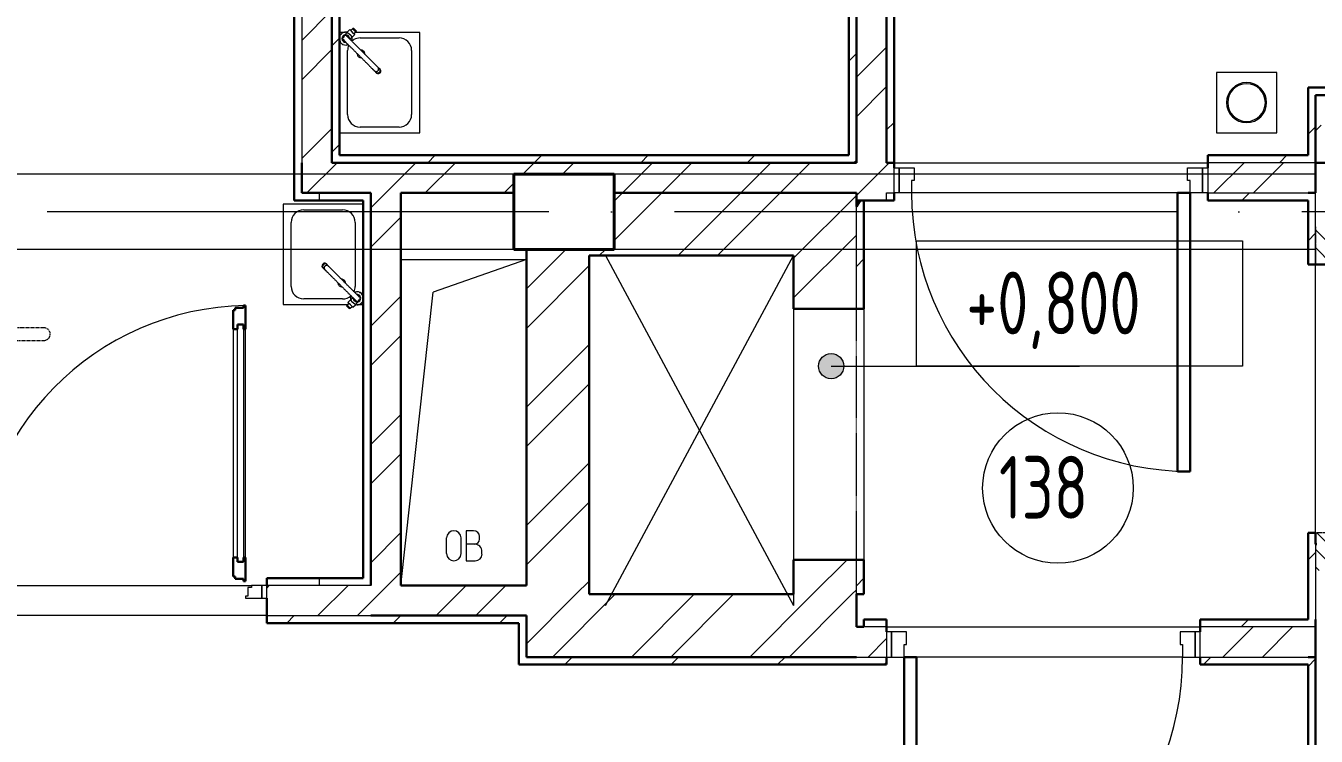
# Model space of a CAD drawing. Header units: millimetres. Extents: x -259809 to 472825, y -397243 to 31861.
# Drawn here: x -12891 to -7748, y -333623 to -330791 of the extents above; entities that cross this region are included whole.
import ezdxf

# ---------------------------------------------------------------- set-up
doc = ezdxf.new("R2010")
doc.units = ezdxf.units.MM
for name, pattern in [('ADSK_Линия сетки', [25, 20, -2.5, 0, -2.5]), ('ADSK_Невидимые', [5, 3, -2]), ('ADSK_Сверху', [450, 300, -150]), ('ADSK_Штриховая_ш2 п1_5', [4.5, 3, -1.5]), ('Сверху', [3.96875, 2.38125, -1.5875])]:
    doc.linetypes.add(name, pattern=pattern)
for name, color, linetype, lineweight in [('Аннотация', 252, 'Continuous', 18), ('Двери', 252, 'Continuous', 9), ('Линии', 7, 'Continuous', 9), ('Марки помещений', 252, 'Continuous', 20), ('Несущие колонны', 252, 'Continuous', 18), ('Обобщенные модели', 252, 'Continuous', 18), ('Оси', 252, 'Continuous', 9), ('Отметки', 252, 'Continuous', 9), ('Перекрытие', 252, 'Continuous', 18), ('Сантехника', 252, 'Continuous', 18), ('Стены внутренние', 252, 'Continuous', 18), ('Стены наружные', 252, 'Continuous', 18), ('Стены штриховка', 7, 'Continuous', 9)]:
    doc.layers.add(name, color=color, linetype=linetype, lineweight=lineweight)
doc.layers.add('Двери открывание', color=7, linetype='Continuous', lineweight=9, true_color=0xc0c0c0)
doc.layers.add('Узлы', color=252, linetype='Continuous')
doc.styles.add('GOST Common_3', font='', dxfattribs={"height": 3.5})
doc.styles.get('GOST Common_3').set_extended_font_data('GOST 2.304 type A')

# ---------------------------------------------------------------- blocks, each defined once
blk = doc.blocks.new('1 этаж')
at = {"layer": 'Двери', "lineweight": 18, "true_color": 0x636466}
h = blk.add_hatch(dxfattribs=at)
h.set_pattern_fill('FP_2', color=251, angle=-90, style=0, pattern_type=2)
h.set_pattern_definition([(315, (-7555.8, 20409.687), (35.3553, 35.3553), [])])
h.paths.add_polyline_path([(-7750.8, 19724.7), (-7360.8, 19724.7), (-7360.8, 19874.7), (-7750.8, 19874.7)])
h.paths.add_polyline_path([(-7360.8, 20944.7), (-7360.8, 21094.7), (-7750.8, 21094.7), (-7750.8, 20944.7)])
at = {"layer": 'Отметки', "true_color": 0x636466}
h = blk.add_hatch(color=251, dxfattribs=at)
edge = h.paths.add_edge_path()
edge.add_arc((-9681.2, 20539.2), 50, 0, 360)
at = {"color": 251, "lineweight": 18, "true_color": 0x636466}
for p, q in [((-11395.8, 20964.7), (-10895.8, 20964.7)), ((-11395.8, 20964.7), (-10895.8, 20964.7)), ((-10895.8, 20964.7), (-11267.3, 20833.4)), ((-11395.8, 19664.7), (-11267.3, 20833.4)), ((-11213.6, 19791.8), (-11213.6, 19854.4)), ((-11156.2, 19791.8), (-11156.2, 19854.4)), ((-11106.1, 19883.1), (-11136.1, 19883.1)), ((-11136.1, 19883.1), (-11136.1, 19763.1)), ((-11082.8, 19849.8), (-11082.8, 19859.8)), ((-11102.8, 19829.8), (-11136.1, 19829.8)), ((-11072.8, 19789.8), (-11072.8, 19799.8)), ((-11136.1, 19763.1), (-11099.4, 19763.1))]:
    blk.add_line(p, q, dxfattribs=at)
for centre, radius, start, end in [((-11184.9, 19854.4), 28.7, 0, 180), ((-11106.1, 19859.8), 23.3, 0, 90), ((-11102.8, 19849.8), 20, 270, 0), ((-11102.8, 19799.8), 30, 0, 90), ((-11184.9, 19791.8), 28.7, 180, 0), ((-11099.4, 19789.8), 26.7, 270, 0)]:
    blk.add_arc(centre, radius, start, end, dxfattribs=at)
at = {"layer": 'Аннотация', "color": 251, "lineweight": 20, "true_color": 0x636466}
for p, q in [((-9341.7, 20539.2), (-9341.7, 21039.2)), ((-9341.7, 21039.2), (-8041.7, 21039.2)), ((-8041.7, 21039.2), (-8041.7, 20539.2)), ((-8041.7, 20539.2), (-9341.7, 20539.2))]:
    blk.add_line(p, q, dxfattribs=at)
at = {"layer": 'Двери', "color": 251, "true_color": 0x636466}
for p, q in [((-9430.8, 21329.7), (-9410.8, 21329.7)), ((-9430.8, 21229.7), (-9430.8, 21329.7)), ((-9410.8, 21229.7), (-9410.8, 21329.7)), ((-9410.8, 21329.7), (-9350.8, 21329.7)), ((-9410.8, 21329.7), (-9410.8, 21229.7)), ((-9350.8, 21329.7), (-9350.8, 21279.7)), ((-8260.8, 21329.7), (-8200.8, 21329.7)), ((-8260.8, 21279.7), (-8260.8, 21329.7)), ((-8200.8, 21329.7), (-8200.8, 21229.7)), ((-8200.8, 21229.7), (-8200.8, 21329.7)), ((-8200.8, 21329.7), (-8180.8, 21329.7)), ((-8180.8, 21329.7), (-8180.8, 21229.7)), ((-9360.8, 21279.7), (-9360.8, 21229.7)), ((-9350.8, 21279.7), (-9360.8, 21279.7)), ((-8250.8, 21279.7), (-8260.8, 21279.7)), ((-8250.8, 21229.7), (-8250.8, 21279.7)), ((-9410.8, 21229.7), (-9430.8, 21229.7)), ((-9360.8, 21229.7), (-9410.8, 21229.7)), ((-8200.8, 21229.7), (-8250.8, 21229.7)), ((-8180.8, 21229.7), (-8200.8, 21229.7)), ((-12064.8, 20686.7), (-12064.8, 19776.7)), ((-12047.8, 19758.7), (-12047.8, 20704.7)), ((-12047.8, 20704.7), (-12023.8, 20704.7)), ((-12023.8, 20704.7), (-12023.8, 19758.7)), ((-12014.8, 19776.7), (-12014.8, 20686.7)), ((-12023.8, 19758.7), (-12047.8, 19758.7)), ((-11991.8, 19656.7), (-12005.8, 19656.7)), ((-12005.8, 19656.7), (-12005.8, 19622.7)), ((-11991.8, 19664.7), (-11991.8, 19656.7)), ((-11950.8, 19664.7), (-11991.8, 19664.7)), ((-11930.8, 19664.7), (-11950.8, 19664.7)), ((-11950.8, 19664.7), (-11950.8, 19614.7)), ((-11950.8, 19614.7), (-11950.8, 19664.7)), ((-11930.8, 19614.7), (-11930.8, 19664.7)), ((-12005.8, 19622.7), (-12014.8, 19622.7)), ((-12014.8, 19622.7), (-12014.8, 19614.7)), ((-12014.8, 19614.7), (-11950.8, 19614.7)), ((-11950.8, 19614.7), (-11930.8, 19614.7)), ((-9440.8, 19479.7), (-9460.8, 19479.7)), ((-9460.8, 19479.7), (-9460.8, 19379.7)), ((-9440.8, 19479.7), (-9440.8, 19379.7)), ((-9380.8, 19479.7), (-9440.8, 19479.7)), ((-9440.8, 19379.7), (-9440.8, 19479.7)), ((-9380.8, 19429.7), (-9380.8, 19479.7)), ((-8230.8, 19479.7), (-8290.8, 19479.7)), ((-8290.8, 19479.7), (-8290.8, 19429.7)), ((-8230.8, 19379.7), (-8230.8, 19479.7)), ((-8230.8, 19479.7), (-8230.8, 19379.7)), ((-8210.8, 19479.7), (-8230.8, 19479.7)), ((-8210.8, 19379.7), (-8210.8, 19479.7)), ((-9390.8, 19379.7), (-9390.8, 19429.7)), ((-9390.8, 19429.7), (-9380.8, 19429.7)), ((-8290.8, 19429.7), (-8280.8, 19429.7)), ((-8280.8, 19429.7), (-8280.8, 19379.7)), ((-9460.8, 19379.7), (-9440.8, 19379.7)), ((-9440.8, 19379.7), (-9390.8, 19379.7)), ((-8280.8, 19379.7), (-8230.8, 19379.7)), ((-8230.8, 19379.7), (-8210.8, 19379.7))]:
    blk.add_line(p, q, dxfattribs=at)
at = {"layer": 'Двери', "color": 251, "lineweight": 30, "true_color": 0x636466}
for p, q in [((-8300.8, 20119.7), (-8300.8, 21229.7)), ((-8300.8, 21229.7), (-8250.8, 21229.7)), ((-8250.8, 21229.7), (-8250.8, 20119.7)), ((-12014.8, 20780.7), (-12022.8, 20780.7)), ((-12022.8, 20780.7), (-12022.8, 20771.7)), ((-12014.8, 20686.7), (-12014.8, 20780.7)), ((-12056.8, 20762.7), (-12064.8, 20762.7)), ((-12064.8, 20762.7), (-12064.8, 20686.7)), ((-12022.8, 20771.7), (-12056.8, 20771.7)), ((-12056.8, 20771.7), (-12056.8, 20762.7)), ((-12064.8, 20686.7), (-12047.8, 20686.7)), ((-12047.8, 20686.7), (-12047.8, 20704.7)), ((-12047.8, 20704.7), (-12023.8, 20704.7)), ((-12023.8, 20704.7), (-12023.8, 20686.7)), ((-12023.8, 20686.7), (-12014.8, 20686.7)), ((-8250.8, 20119.7), (-8300.8, 20119.7)), ((-12064.8, 19776.7), (-12064.8, 19700.7)), ((-12064.8, 19776.7), (-12047.8, 19776.7)), ((-12047.8, 19776.7), (-12047.8, 19758.7)), ((-12047.8, 19758.7), (-12023.8, 19758.7)), ((-12023.8, 19776.7), (-12014.8, 19776.7)), ((-12023.8, 19758.7), (-12023.8, 19776.7)), ((-12014.8, 19682.7), (-12014.8, 19776.7)), ((-12064.8, 19700.7), (-12056.8, 19700.7)), ((-12056.8, 19700.7), (-12056.8, 19691.7)), ((-12056.8, 19691.7), (-12022.8, 19691.7)), ((-12022.8, 19691.7), (-12022.8, 19682.7)), ((-12022.8, 19682.7), (-12014.8, 19682.7)), ((-9340.8, 19379.7), (-9390.8, 19379.7)), ((-9390.8, 19379.7), (-9390.8, 18269.7)), ((-9340.8, 18269.7), (-9340.8, 19379.7))]:
    blk.add_line(p, q, dxfattribs=at)
at = {"layer": 'Двери', "color": 251, "linetype": 'ADSK_Штриховая_ш2 п1_5', "true_color": 0x636466}
for p, q in [((-7750.8, 21094.7), (-7750.8, 20944.7)), ((-7750.8, 20944.7), (-7360.8, 20944.7)), ((-7360.8, 19874.7), (-7750.8, 19874.7)), ((-7750.8, 19874.7), (-7750.8, 19724.7))]:
    blk.add_line(p, q, dxfattribs=at)
at = {"layer": 'Двери', "color": 251, "true_color": 0x636466}
for centre, start, end in [((-8250.8, 21229.7), 180, 270), ((-9390.8, 19379.7), 270, 0)]:
    blk.add_arc(centre, 1110, start, end, dxfattribs=at)
at = {"layer": 'Двери открывание', "color": 251, "true_color": 0x636466}
blk.add_arc((-11996.8, 19682.7), 1098, 90.9393, 180, dxfattribs=at)
at = {"layer": 'Линии', "color": 251, "linetype": 'ADSK_Сверху', "ltscale": 100, "true_color": 0x636466}
for p, q in [((-7750.8, 21304.7), (-28215.8, 21304.7)), ((-7750.8, 21004.7), (-28215.8, 21004.7))]:
    blk.add_line(p, q, dxfattribs=at)
at = {"layer": 'Линии', "color": 251, "lineweight": 18, "ltscale": 100, "true_color": 0x636466}
for p, q in [((-10580.8, 20979.7), (-9830.8, 19584.7)), ((-10580.8, 19584.7), (-9830.8, 20979.7)), ((-9830.8, 20979.7), (-9830.8, 19584.7))]:
    blk.add_line(p, q, dxfattribs=at)
at = {"layer": 'Марки помещений', "color": 251, "true_color": 0x636466}
blk.add_circle((-8777.5, 20053.3), 300, dxfattribs=at)
at = {"layer": 'Несущие колонны', "color": 251, "lineweight": 40, "true_color": 0x636466}
for p, q in [((-10945.8, 21304.7), (-10545.8, 21304.7)), ((-10945.8, 21004.7), (-10945.8, 21304.7)), ((-10545.8, 21304.7), (-10545.8, 21004.7)), ((-10945.8, 21229.7), (-10945.8, 21004.7)), ((-10545.8, 21004.7), (-10945.8, 21004.7)), ((-10945.8, 21004.7), (-10895.8, 21004.7))]:
    blk.add_line(p, q, dxfattribs=at)
at = {"layer": 'Несущие колонны', "color": 251, "true_color": 0x636466}
for p, q in [((-10545.8, 21304.7), (-10945.8, 21304.7)), ((-10945.8, 21304.7), (-10945.8, 21229.7)), ((-10545.8, 21229.7), (-10545.8, 21304.7)), ((-10545.8, 21004.7), (-10545.8, 21229.7)), ((-10895.8, 21004.7), (-10645.8, 21004.7)), ((-10645.8, 21004.7), (-10545.8, 21004.7))]:
    blk.add_line(p, q, dxfattribs=at)
at = {"layer": 'Обобщенные модели', "color": 251, "linetype": 'ADSK_Невидимые', "true_color": 0x636466}
for p, q in [((-12818.3, 20691.7), (-13432.3, 20691.7)), ((-13432.3, 20641.7), (-12818.3, 20641.7))]:
    blk.add_line(p, q, dxfattribs=at)
at = {"layer": 'Обобщенные модели', "color": 251, "lineweight": 9, "true_color": 0x636466}
for centre, start, end in [((-11615.8, 21844.7), 131.1897, 138.8103), ((-11615.8, 21844.7), 131.1897, 138.8103), ((-11615.8, 21844.7), 131.1897, 138.8103), ((-11615.8, 21844.7), 98.0255, 105), ((-11615.8, 21844.7), 98.0255, 105), ((-11615.8, 21844.7), 98.0255, 105), ((-11615.8, 21844.7), 165, 171.9745), ((-11615.8, 21844.7), 165, 171.9745), ((-11615.8, 21844.7), 165, 171.9745), ((-11615.8, 21844.7), 204.6648, 210), ((-11615.8, 21844.7), 204.6648, 210), ((-11615.8, 21844.7), 204.6648, 210), ((-11615.8, 21844.7), 240, 245.3352), ((-11615.8, 21844.7), 240, 245.3352), ((-11615.8, 21844.7), 240, 245.3352), ((-11615.8, 21844.7), 278.0255, 285), ((-11615.8, 21844.7), 278.0255, 285), ((-11615.8, 21844.7), 278.0255, 285), ((-11615.8, 21844.7), 345, 351.9745), ((-11615.8, 21844.7), 345, 351.9745), ((-11615.8, 21844.7), 345, 351.9745), ((-11570.8, 20809.7), 98.0255, 105), ((-11570.8, 20809.7), 98.0255, 105), ((-11570.8, 20809.7), 98.0255, 105), ((-11570.8, 20809.7), 60, 65.3352), ((-11570.8, 20809.7), 60, 65.3352), ((-11570.8, 20809.7), 60, 65.3352), ((-11570.8, 20809.7), 165, 171.9745), ((-11570.8, 20809.7), 165, 171.9745), ((-11570.8, 20809.7), 165, 171.9745), ((-11570.8, 20809.7), 278.0255, 285), ((-11570.8, 20809.7), 278.0255, 285), ((-11570.8, 20809.7), 278.0255, 285), ((-11570.8, 20809.7), 311.1897, 318.8103), ((-11570.8, 20809.7), 311.1897, 318.8103), ((-11570.8, 20809.7), 311.1897, 318.8103), ((-11570.8, 20809.7), 24.6648, 30), ((-11570.8, 20809.7), 24.6648, 30), ((-11570.8, 20809.7), 24.6648, 30), ((-11570.8, 20809.7), 345, 351.9745), ((-11570.8, 20809.7), 345, 351.9745), ((-11570.8, 20809.7), 345, 351.9745)]:
    blk.add_arc(centre, 25, start, end, dxfattribs=at)
at = {"layer": 'Обобщенные модели', "color": 251, "linetype": 'ADSK_Невидимые', "true_color": 0x636466}
for start, end in [(0, 90), (270, 0)]:
    blk.add_arc((-12818.3, 20666.7), 25, start, end, dxfattribs=at)
at = {"layer": 'Оси', "color": 251, "linetype": 'ADSK_Линия сетки', "ltscale": 100, "true_color": 0x636466}
blk.add_line((-805.8, 21154.7), (-72528.1, 21154.7), dxfattribs=at)
at = {"layer": 'Отметки', "color": 251, "lineweight": 20, "true_color": 0x636466}
blk.add_line((-9681.2, 20539.2), (-8691.7, 20539.2), dxfattribs=at)
at = {"layer": 'Отметки', "color": 251, "true_color": 0x636466}
blk.add_circle((-9681.2, 20539.2), 50, dxfattribs=at)
at = {"layer": 'Перекрытие', "color": 251, "ltscale": 100, "true_color": 0x636466}
blk.add_line((-11395.8, 20964.7), (-10895.8, 20964.7), dxfattribs=at)
at = {"layer": 'Сантехника', "color": 251, "true_color": 0x636466}
for p, q in [((-11616.3, 21869.7), (-11640.8, 21869.7)), ((-11608.8, 21870.1), (-11621.7, 21857.2)), ((-11599.6, 21880.7), (-11609.5, 21870.8)), ((-11609.5, 21870.8), (-11599.6, 21860.9)), ((-11599.6, 21880.7), (-11589.7, 21870.8)), ((-11599.6, 21860.9), (-11589.7, 21851)), ((-11588.9, 21884.3), (-11596, 21877.2)), ((-11589.7, 21870.8), (-11579.8, 21860.9)), ((-11589.7, 21851), (-11579.8, 21860.9)), ((-11588.9, 21884.3), (-11588, 21883.4)), ((-11588.2, 21883.6), (-11585.9, 21885.9)), ((-11576.9, 21872.3), (-11588.2, 21883.6)), ((-11586.1, 21885.7), (-11585.2, 21886.6)), ((-11574.6, 21874.6), (-11585.9, 21885.9)), ((-11585.2, 21886.6), (-11573.9, 21875.3)), ((-11583.3, 21864.5), (-11576.2, 21871.6)), ((-11320.8, 21869.7), (-11579.8, 21869.7)), ((-11574.6, 21874.6), (-11576.9, 21872.3)), ((-11576.3, 21871.7), (-11576.2, 21871.6)), ((-11573.9, 21875.3), (-11574.8, 21874.4)), ((-11320.8, 21469.7), (-11320.8, 21869.7)), ((-11599.6, 21842.5), (-11590.4, 21851.7)), ((-11558.3, 21847.2), (-11403.3, 21847.2)), ((-11608.3, 21542.2), (-11608.3, 21797.2)), ((-11353.3, 21797.2), (-11353.3, 21542.2)), ((-11501.8, 21716.6), (-11495.7, 21710.5)), ((-11496.2, 21709.7), (-11494.4, 21707.9)), ((-11481.6, 21724.6), (-11487.7, 21730.7)), ((-11479, 21723.3), (-11480.8, 21725.1)), ((-7905.8, 21709.7), (-8145.8, 21709.7)), ((-8145.8, 21709.7), (-8145.8, 21469.7)), ((-7905.8, 21469.7), (-7905.8, 21709.7)), ((-11640.8, 21469.7), (-11320.8, 21469.7)), ((-11403.3, 21492.2), (-11558.3, 21492.2)), ((-8145.8, 21469.7), (-7905.8, 21469.7)), ((-11545.8, 21184.7), (-11865.8, 21184.7)), ((-11865.8, 21184.7), (-11865.8, 20784.7)), ((-11783.3, 21162.2), (-11628.3, 21162.2)), ((-11833.3, 20857.2), (-11833.3, 21112.2)), ((-11578.3, 21112.2), (-11578.3, 20857.2)), ((-11707.6, 20931.1), (-11705.8, 20929.3)), ((-11690.4, 20944.7), (-11692.2, 20946.5)), ((-11684.8, 20937.8), (-11690.9, 20943.9)), ((-11705, 20929.8), (-11698.9, 20923.7)), ((-11865.8, 20784.7), (-11606.8, 20784.7)), ((-11628.3, 20807.2), (-11783.3, 20807.2)), ((-11612.7, 20779.1), (-11611.8, 20780)), ((-11601.4, 20767.8), (-11612.7, 20779.1)), ((-11612, 20779.8), (-11609.7, 20782.1)), ((-11612, 20779.8), (-11600.7, 20768.5)), ((-11603.3, 20789.9), (-11610.4, 20782.8)), ((-11609.6, 20781.9), (-11610.4, 20782.8)), ((-11609.7, 20782.1), (-11598.4, 20770.8)), ((-11596.9, 20803.4), (-11606.8, 20793.5)), ((-11596.9, 20783.6), (-11606.8, 20793.5)), ((-11597.7, 20770.1), (-11590.6, 20777.2)), ((-11587, 20793.5), (-11596.9, 20803.4)), ((-11587, 20773.7), (-11596.9, 20783.6)), ((-11587, 20811.9), (-11596.2, 20802.7)), ((-11577.1, 20783.6), (-11587, 20793.5)), ((-11587, 20773.7), (-11577.1, 20783.6)), ((-11577.8, 20784.2), (-11564.9, 20797.1)), ((-11570.3, 20784.7), (-11545.8, 20784.7)), ((-11600.5, 20768.7), (-11601.4, 20767.8)), ((-11598.4, 20770.8), (-11600.7, 20768.5)), ((-11597.7, 20770.1), (-11598.6, 20770.9))]:
    blk.add_line(p, q, dxfattribs=at)
at = {"layer": 'Сантехника', "color": 251, "true_color": 0x636466, "flags": 128}
for points in [[(-11622.9, 21837.6), (-11622.8, 21837.6), (-11622.7, 21837.4), (-11622.4, 21837.2), (-11622.1, 21836.8), (-11621.7, 21836.4), (-11621.1, 21835.9), (-11620.5, 21835.2), (-11619.8, 21834.5), (-11619, 21833.7), (-11618.1, 21832.8), (-11617.1, 21831.8), (-11616, 21830.7), (-11614.8, 21829.6), (-11613.6, 21828.3), (-11612.2, 21827), (-11610.8, 21825.6), (-11609.3, 21824.1), (-11607.8, 21822.5), (-11606.1, 21820.9), (-11604.4, 21819.2), (-11602.6, 21817.4), (-11600.8, 21815.5), (-11598.9, 21813.6), (-11596.9, 21811.7), (-11594.9, 21809.6), (-11592.8, 21807.6), (-11590.7, 21805.4), (-11588.5, 21803.3), (-11586.3, 21801), (-11584.1, 21798.8), (-11581.8, 21796.5), (-11579.4, 21794.2), (-11577.1, 21791.8), (-11574.7, 21789.5), (-11572.3, 21787.1), (-11569.9, 21784.7), (-11567.5, 21782.3), (-11565.1, 21779.8), (-11562.6, 21777.4), (-11560.2, 21775), (-11557.8, 21772.5), (-11555.4, 21770.1), (-11552.9, 21767.7), (-11550.5, 21765.3), (-11548.2, 21762.9), (-11545.8, 21760.5), (-11543.5, 21758.2), (-11541.2, 21755.9), (-11538.9, 21753.6), (-11536.7, 21751.4), (-11534.5, 21749.2), (-11532.3, 21747.1), (-11530.2, 21745), (-11528.2, 21742.9), (-11526.2, 21740.9), (-11524.2, 21739), (-11522.3, 21737.1), (-11520.5, 21735.3), (-11518.8, 21733.5), (-11517.1, 21731.8), (-11515.5, 21730.2), (-11514, 21728.7), (-11512.5, 21727.2), (-11511.1, 21725.9), (-11509.8, 21724.6), (-11508.6, 21723.4), (-11507.5, 21722.2), (-11506.4, 21721.2), (-11505.5, 21720.2), (-11504.6, 21719.4), (-11503.9, 21718.6), (-11503.2, 21717.9), (-11502.6, 21717.3), (-11502.1, 21716.9), (-11501.8, 21716.6)], [(-11487.7, 21730.7), (-11488.1, 21731.1), (-11488.6, 21731.7), (-11489.3, 21732.3), (-11490, 21733), (-11490.8, 21733.8), (-11491.7, 21734.7), (-11492.6, 21735.7), (-11493.7, 21736.7), (-11494.9, 21737.9), (-11496.1, 21739.1), (-11497.4, 21740.5), (-11498.8, 21741.9), (-11500.3, 21743.3), (-11501.9, 21744.9), (-11503.5, 21746.5), (-11505.2, 21748.2), (-11507, 21750), (-11508.8, 21751.8), (-11510.7, 21753.7), (-11512.7, 21755.7), (-11514.7, 21757.7), (-11516.8, 21759.8), (-11518.9, 21761.9), (-11521, 21764.1), (-11523.2, 21766.3), (-11525.5, 21768.5), (-11527.8, 21770.8), (-11530.1, 21773.1), (-11532.4, 21775.5), (-11534.8, 21777.8), (-11537.2, 21780.2), (-11539.6, 21782.6), (-11542, 21785), (-11544.4, 21787.5), (-11546.9, 21789.9), (-11549.3, 21792.3), (-11551.7, 21794.8), (-11554.2, 21797.2), (-11556.6, 21799.6), (-11559, 21802), (-11561.4, 21804.4), (-11563.7, 21806.8), (-11566.1, 21809.1), (-11568.4, 21811.4), (-11570.7, 21813.7), (-11572.9, 21815.9), (-11575.1, 21818.1), (-11577.3, 21820.3), (-11579.4, 21822.4), (-11581.4, 21824.4), (-11583.4, 21826.5), (-11585.4, 21828.4), (-11587.3, 21830.3), (-11589.1, 21832.1), (-11590.8, 21833.9), (-11592.5, 21835.6), (-11594.1, 21837.2), (-11595.7, 21838.7), (-11597.2, 21840.2), (-11598.5, 21841.6), (-11599.9, 21842.9), (-11601.1, 21844.1), (-11602.2, 21845.2), (-11603.3, 21846.3), (-11604.2, 21847.3), (-11605.1, 21848.1), (-11605.9, 21848.9), (-11606.6, 21849.6), (-11607.2, 21850.2), (-11607.7, 21850.7), (-11608.1, 21851.1), (-11608.4, 21851.4), (-11608.6, 21851.6), (-11608.7, 21851.7), (-11608.7, 21851.8)], [(-11563.7, 20816.8), (-11563.8, 20816.8), (-11563.9, 20817), (-11564.2, 20817.2), (-11564.5, 20817.5), (-11564.9, 20818), (-11565.5, 20818.5), (-11566.1, 20819.1), (-11566.8, 20819.8), (-11567.6, 20820.7), (-11568.5, 20821.6), (-11569.5, 20822.6), (-11570.6, 20823.6), (-11571.8, 20824.8), (-11573, 20826.1), (-11574.4, 20827.4), (-11575.8, 20828.8), (-11577.3, 20830.3), (-11578.8, 20831.9), (-11580.5, 20833.5), (-11582.2, 20835.2), (-11584, 20837), (-11585.8, 20838.8), (-11587.7, 20840.8), (-11589.7, 20842.7), (-11591.7, 20844.7), (-11593.8, 20846.8), (-11595.9, 20848.9), (-11598.1, 20851.1), (-11600.3, 20853.3), (-11602.6, 20855.6), (-11604.8, 20857.9), (-11607.2, 20860.2), (-11609.5, 20862.5), (-11611.9, 20864.9), (-11614.3, 20867.3), (-11616.7, 20869.7), (-11619.1, 20872.1), (-11621.5, 20874.5), (-11624, 20877), (-11626.4, 20879.4), (-11628.8, 20881.8), (-11631.2, 20884.3), (-11633.7, 20886.7), (-11636.1, 20889.1), (-11638.4, 20891.5), (-11640.8, 20893.8), (-11643.1, 20896.2), (-11645.4, 20898.5), (-11647.7, 20900.7), (-11649.9, 20903), (-11652.1, 20905.2), (-11654.3, 20907.3), (-11656.4, 20909.4), (-11658.4, 20911.5), (-11660.4, 20913.5), (-11662.4, 20915.4), (-11664.3, 20917.3), (-11666.1, 20919.1), (-11667.8, 20920.9), (-11669.5, 20922.5), (-11671.1, 20924.1), (-11672.6, 20925.7), (-11674.1, 20927.1), (-11675.5, 20928.5), (-11676.8, 20929.8), (-11678, 20931), (-11679.1, 20932.2), (-11680.2, 20933.2), (-11681.1, 20934.1), (-11682, 20935), (-11682.7, 20935.8), (-11683.4, 20936.5), (-11684, 20937), (-11684.5, 20937.5), (-11684.8, 20937.8)], [(-11698.9, 20923.7), (-11698.5, 20923.2), (-11698, 20922.7), (-11697.4, 20922.1), (-11696.6, 20921.4), (-11695.8, 20920.6), (-11695, 20919.7), (-11694, 20918.7), (-11692.9, 20917.6), (-11691.7, 20916.5), (-11690.5, 20915.2), (-11689.2, 20913.9), (-11687.8, 20912.5), (-11686.3, 20911), (-11684.7, 20909.5), (-11683.1, 20907.8), (-11681.4, 20906.1), (-11679.6, 20904.4), (-11677.8, 20902.5), (-11675.9, 20900.6), (-11673.9, 20898.7), (-11671.9, 20896.7), (-11669.8, 20894.6), (-11667.7, 20892.5), (-11665.6, 20890.3), (-11663.4, 20888.1), (-11661.1, 20885.9), (-11658.8, 20883.6), (-11656.5, 20881.3), (-11654.2, 20878.9), (-11651.8, 20876.5), (-11649.4, 20874.2), (-11647, 20871.7), (-11644.6, 20869.3), (-11642.2, 20866.9), (-11639.7, 20864.5), (-11637.3, 20862), (-11634.9, 20859.6), (-11632.4, 20857.2), (-11630, 20854.8), (-11627.6, 20852.4), (-11625.2, 20850), (-11622.9, 20847.6), (-11620.5, 20845.3), (-11618.2, 20843), (-11615.9, 20840.7), (-11613.7, 20838.4), (-11611.5, 20836.2), (-11609.3, 20834.1), (-11607.2, 20832), (-11605.2, 20829.9), (-11603.2, 20827.9), (-11601.2, 20826), (-11599.3, 20824.1), (-11597.5, 20822.3), (-11595.8, 20820.5), (-11594.1, 20818.8), (-11592.5, 20817.2), (-11590.9, 20815.7), (-11589.4, 20814.2), (-11588.1, 20812.8), (-11586.7, 20811.5), (-11585.5, 20810.3), (-11584.4, 20809.1), (-11583.3, 20808.1), (-11582.4, 20807.1), (-11581.5, 20806.2), (-11580.7, 20805.5), (-11580, 20804.8), (-11579.4, 20804.2), (-11578.9, 20803.7), (-11578.5, 20803.3), (-11578.2, 20803), (-11578, 20802.8), (-11577.9, 20802.6), (-11577.9, 20802.6)]]:
    blk.add_lwpolyline(points, dxfattribs=at)
at = {"layer": 'Сантехника', "color": 251, "true_color": 0x636466}
for centre, radius, start, end in [((-11615.8, 21844.7), 26, 75.6234, 178.713), ((-11615.8, 21844.7), 15, 45, 225), ((-11615.8, 21844.7), 12.5, 45, 225), ((-11615.8, 21844.7), 26, 192.5447, 225), ((-11615.8, 21844.7), 26, 225, 291.9173), ((-11615.8, 21844.7), 15, 225, 270), ((-11615.8, 21844.7), 10, 195, 236.4804), ((-11615.8, 21844.7), 12.5, 225, 257.0717), ((-11615.8, 21844.7), 10, 135, 150), ((-11615.8, 21844.7), 10, 120, 135), ((-11615.8, 21844.7), 10, 33.5196, 75), ((-11558.3, 21797.2), 50, 154.8556, 180), ((-11615.8, 21844.7), 12.5, 12.9283, 45), ((-11615.8, 21844.7), 15, 0, 45), ((-11615.8, 21844.7), 26, 338.0827, 14.3766), ((-11558.3, 21797.2), 50, 120.0023, 131.8058), ((-11558.3, 21797.2), 50, 90, 120), ((-11403.3, 21797.2), 50, 0, 90), ((-11554.9, 21783.8), 15, 172.6148, 180), ((-11554.9, 21783.8), 15, 180, 277.7177), ((-11554.9, 21783.8), 15, 0, 97.3859), ((-11554.9, 21783.8), 15, 352.2804, 0), ((-8025.8, 21589.7), 80, 0, 180), ((-8025.8, 21589.7), 75, 0, 180), ((-8025.8, 21589.7), 75, 109.9712, 115.0288), ((-8025.8, 21589.7), 75, 64.9712, 70.0288), ((-8025.8, 21589.7), 75, 154.9712, 160.0288), ((-8025.8, 21589.7), 75, 19.9712, 25.0288), ((-8025.8, 21589.7), 80, 180, 0), ((-8025.8, 21589.7), 75, 180, 0), ((-8025.8, 21589.7), 75, 199.9712, 205.0288), ((-8025.8, 21589.7), 75, 334.9712, 340.0288), ((-11558.3, 21542.2), 50, 180, 270), ((-11403.3, 21542.2), 50, 270, 0), ((-8025.8, 21589.7), 75, 244.9712, 250.0288), ((-8025.8, 21589.7), 75, 289.9712, 295.0288), ((-11783.3, 21112.2), 50, 90, 180), ((-11628.3, 21112.2), 50, 0, 90), ((-11631.7, 20870.6), 15, 0, 97.7177), ((-11783.3, 20857.2), 50, 180, 270), ((-11631.7, 20870.6), 15, 172.2804, 180), ((-11631.7, 20870.6), 15, 180, 277.3859), ((-11631.7, 20870.6), 15, 352.6148, 0), ((-11628.3, 20857.2), 50, 334.8556, 0), ((-11570.8, 20809.7), 26, 45, 111.9173), ((-11570.8, 20809.7), 26, 12.5447, 45), ((-11628.3, 20857.2), 50, 270, 311.8058), ((-11570.8, 20809.7), 26, 158.3348, 194.3766), ((-11570.8, 20809.7), 15, 180, 225), ((-11570.8, 20809.7), 12.5, 192.9283, 225), ((-11570.8, 20809.7), 15, 225, 45), ((-11570.8, 20809.7), 12.5, 225, 45), ((-11570.8, 20809.7), 10, 213.5196, 255), ((-11570.8, 20809.7), 26, 255.6234, 358.713), ((-11570.8, 20809.7), 15, 45, 90), ((-11570.8, 20809.7), 12.5, 45, 77.0717), ((-11570.8, 20809.7), 10, 300, 315), ((-11570.8, 20809.7), 10, 15, 56.4804), ((-11570.8, 20809.7), 10, 315, 330)]:
    blk.add_arc(centre, radius, start, end, dxfattribs=at)
for centre, major_axis, start_param, end_param in [((-11488.5, 21717.4), (7.7, 7.7), 2.744374, 3.91149), ((-11488.6, 21717.5), (7.07, 7.07), 2.94697, 3.906913), ((-11486.7, 21715.6), (7.7, 7.7), 2.750806, 4.712389), ((-11488.6, 21717.5), (7.07, 7.07), 3.926991, 4.45059), ((-11488.5, 21717.4), (7.7, 7.7), 5.513272, 6.680258), ((-11488.6, 21717.5), (7.07, 7.07), 4.470667, 4.712389), ((-11488.5, 21717.4), (7.7, 7.7), 4.449578, 4.712389), ((-11488.6, 21717.5), (7.07, 7.07), 5.517864, 6.477608), ((-11486.7, 21715.6), (7.7, 7.7), 4.712389, 6.673869), ((-11488.6, 21717.5), (7.07, 7.07), 4.712389, 4.954111), ((-11488.5, 21717.4), (7.7, 7.7), 4.712389, 4.975198), ((-11488.6, 21717.5), (7.07, 7.07), 4.974188, 5.497787), ((-11699.9, 20938.8), (-7.7, -7.7), 4.712389, 6.673869), ((-11698.1, 20937), (-7.7, -7.7), 5.513272, 6.680258), ((-11698, 20936.8), (-7.07, -7.07), 4.974188, 5.497787), ((-11698, 20936.8), (-7.07, -7.07), 5.517864, 6.477608), ((-11699.9, 20938.8), (-7.7, -7.7), 2.750806, 4.712389), ((-11698.1, 20937), (-7.7, -7.7), 4.712389, 4.975198), ((-11698, 20936.8), (-7.07, -7.07), 4.712389, 4.954111), ((-11698.1, 20937), (-7.7, -7.7), 4.449578, 4.712389), ((-11698, 20936.8), (-7.07, -7.07), 4.470667, 4.712389), ((-11698, 20936.8), (-7.07, -7.07), 3.926991, 4.45059), ((-11698.1, 20937), (-7.7, -7.7), 2.744374, 3.91149), ((-11698, 20936.8), (-7.07, -7.07), 2.94697, 3.906913)]:
    blk.add_ellipse(centre, major_axis=major_axis, ratio=0.971547, start_param=start_param, end_param=end_param, dxfattribs=at)
for points, knots in [([(-11503.8, 21719.4), (-11503.5, 21718.8), (-11502.7, 21717.4), (-11500.6, 21715.3), (-11497.5, 21713.9), (-11494, 21713.6), (-11490.6, 21714.5), (-11488.7, 21715.9), (-11487.8, 21716.7)], [-0.6102501, -0.6102501, -0.6102501, -0.6102501, -0.5555556, -0.4444444, -0.3333333, -0.2222222, -0.1111111, 0, 0, 0, 0]), ([(-11487.8, 21716.7), (-11487, 21717.5), (-11485.6, 21719.5), (-11484.7, 21722.9), (-11485, 21726.4), (-11486.4, 21729.5), (-11488.5, 21731.6), (-11490, 21732.4), (-11490.5, 21732.7)], [-1, -1, -1, -1, -0.8888889, -0.7777778, -0.6666667, -0.5555556, -0.4444444, -0.3898544, -0.3898544, -0.3898544, -0.3898544]), ([(-11698.8, 20937.7), (-11699.6, 20936.8), (-11701, 20934.9), (-11701.9, 20931.5), (-11701.6, 20928), (-11700.2, 20924.8), (-11698.1, 20922.8), (-11696.6, 20922), (-11696.1, 20921.7)], [-1, -1, -1, -1, -0.8888889, -0.7777778, -0.6666667, -0.5555556, -0.4444444, -0.3898544, -0.3898544, -0.3898544, -0.3898544]), ([(-11682.8, 20935), (-11683.1, 20935.5), (-11683.9, 20937), (-11686, 20939.1), (-11689.1, 20940.5), (-11692.6, 20940.8), (-11696, 20939.8), (-11698, 20938.5), (-11698.8, 20937.7)], [-0.6102501, -0.6102501, -0.6102501, -0.6102501, -0.5555556, -0.4444444, -0.3333333, -0.2222222, -0.1111111, 0, 0, 0, 0])]:
    blk.add_open_spline(points, degree=3, knots=knots, dxfattribs=at)
at = {"layer": 'Стены внутренние', "color": 251, "lineweight": 30, "true_color": 0x636466}
for p, q in [((-7750.8, 20944.7), (-7360.8, 20944.7)), ((-7745.8, 19829.7), (-7750.8, 19829.7))]:
    blk.add_line(p, q, dxfattribs=at)
at = {"layer": 'Стены внутренние', "color": 251, "true_color": 0x636466}
for p, q in [((-7750.8, 19874.7), (-7750.8, 20944.7)), ((-7750.8, 19829.7), (-7750.8, 19529.7))]:
    blk.add_line(p, q, dxfattribs=at)
at = {"layer": 'Стены наружные', "color": 251, "lineweight": 30, "true_color": 0x636466}
for p, q in [((-11820.8, 25572.7), (-11820.8, 21199.7)), ((-11670.8, 21349.7), (-11670.8, 23802.7)), ((-11640.8, 21379.7), (-11640.8, 23772.7)), ((-9610.8, 23049.7), (-9610.8, 21379.7)), ((-9580.8, 21349.7), (-9580.8, 23019.7)), ((-9460.8, 22899.7), (-9460.8, 21349.7)), ((-9430.8, 21329.7), (-9430.8, 22899.7)), ((-7780.8, 21649.7), (-7780.8, 21379.7)), ((-7330.8, 21649.7), (-7780.8, 21649.7)), ((-7360.8, 21619.7), (-7750.8, 21619.7)), ((-7750.8, 21619.7), (-7750.8, 21229.7)), ((-11790.8, 21349.7), (-11790.8, 21229.7)), ((-9580.8, 21349.7), (-11670.8, 21349.7)), ((-9610.8, 21379.7), (-11640.8, 21379.7)), ((-9430.8, 21349.7), (-9460.8, 21349.7)), ((-7780.8, 21379.7), (-8180.8, 21379.7)), ((-8180.8, 21379.7), (-8180.8, 21329.7)), ((-7750.8, 21349.7), (-7630.8, 21349.7)), ((-11820.8, 21199.7), (-11545.8, 21199.7)), ((-11790.8, 21229.7), (-11515.8, 21229.7)), ((-11545.8, 21199.7), (-11545.8, 19694.7)), ((-11515.8, 21229.7), (-11515.8, 19664.7)), ((-11395.8, 19664.7), (-11395.8, 21229.7)), ((-11395.8, 21229.7), (-10945.8, 21229.7)), ((-10545.8, 21229.7), (-9580.8, 21229.7)), ((-9580.8, 21176.1), (-9580.8, 21229.7)), ((-9580.8, 21199.7), (-9430.8, 21199.7)), ((-9565.8, 21199.7), (-9580.8, 21176.1)), ((-9550.8, 20767.6), (-9550.8, 21199.7)), ((-9430.8, 21199.7), (-9430.8, 21229.7)), ((-8180.8, 21229.7), (-8180.8, 21199.7)), ((-8180.8, 21199.7), (-7780.8, 21199.7)), ((-7780.8, 21229.7), (-7750.8, 21229.7)), ((-7780.8, 21199.7), (-7780.8, 20944.7)), ((-10895.8, 21004.7), (-10895.8, 19664.7)), ((-10645.8, 20979.7), (-9830.8, 20979.7)), ((-10645.8, 19629.7), (-10645.8, 20979.7)), ((-9830.8, 20979.7), (-9830.8, 20767.6)), ((-7780.8, 20944.7), (-7750.8, 20944.7)), ((-9580.8, 20767.6), (-9550.8, 20767.6)), ((-7780.8, 19874.7), (-7780.8, 19529.7)), ((-7750.8, 19874.7), (-7780.8, 19874.7)), ((-7750.8, 19829.7), (-7750.8, 19874.7)), ((-9830.8, 19767.6), (-9830.8, 19629.7)), ((-9550.8, 19767.6), (-9580.8, 19767.6)), ((-9550.8, 19629.7), (-9550.8, 19767.6)), ((-11545.8, 19694.7), (-11930.8, 19694.7)), ((-11930.8, 19694.7), (-11930.8, 19664.7)), ((-10895.8, 19664.7), (-11395.8, 19664.7)), ((-11930.8, 19614.7), (-11930.8, 19514.7)), ((-9830.8, 19629.7), (-10645.8, 19629.7)), ((-9580.8, 19499.7), (-9580.8, 19629.7)), ((-9580.8, 19629.7), (-9550.8, 19629.7)), ((-11515.8, 19544.7), (-10895.8, 19544.7)), ((-10895.8, 19544.7), (-10895.8, 19379.7)), ((-11930.8, 19514.7), (-10925.8, 19514.7)), ((-10925.8, 19514.7), (-10925.8, 19349.7)), ((-9550.8, 19499.7), (-9580.8, 19499.7)), ((-9460.8, 19529.7), (-9550.8, 19529.7)), ((-9550.8, 19529.7), (-9550.8, 19499.7)), ((-9460.8, 19479.7), (-9460.8, 19529.7)), ((-7780.8, 19529.7), (-8210.8, 19529.7)), ((-8210.8, 19529.7), (-8210.8, 19479.7)), ((-7750.8, 15454.7), (-7750.8, 19529.7)), ((-10925.8, 19349.7), (-9460.8, 19349.7)), ((-10895.8, 19379.7), (-9580.8, 19379.7)), ((-9460.8, 19349.7), (-9460.8, 19379.7)), ((-8210.8, 19379.7), (-8210.8, 19349.7)), ((-8210.8, 19349.7), (-7780.8, 19349.7)), ((-7780.8, 19379.7), (-7750.8, 19379.7)), ((-7780.8, 19349.7), (-7780.8, 15484.7))]:
    blk.add_line(p, q, dxfattribs=at)
at = {"layer": 'Стены наружные', "color": 251, "linetype": 'Continuous', "lineweight": 9, "true_color": 0x636466}
for p, q in [((-11790.8, 21837.8), (-11670.8, 21957.8)), ((-11670.8, 21816.2), (-11640.8, 21846.2)), ((-9580.8, 21690.5), (-9460.8, 21810.5)), ((-11790.8, 21680.7), (-11670.8, 21800.7)), ((-9610.8, 21754.9), (-9580.8, 21784.9)), ((-9580.8, 21533.4), (-9460.8, 21653.4)), ((-9460.8, 21480.6), (-9430.8, 21510.6)), ((-7750.8, 21477.5), (-7728.6, 21499.7)), ((-11790.8, 21366.4), (-11670.8, 21486.4)), ((-7780.8, 21463.6), (-7750.8, 21493.6)), ((-11670.8, 21392), (-11640.8, 21422)), ((-11770.3, 21229.7), (-11650.3, 21349.7)), ((-11456, 21229.7), (-11336, 21349.7)), ((-11298.9, 21229.7), (-11178.9, 21349.7)), ((-11288.8, 21349.7), (-11258.8, 21379.7)), ((-10909.6, 21304.7), (-10864.6, 21349.7)), ((-10864.6, 21349.7), (-10834.6, 21379.7)), ((-10752.4, 21304.7), (-10707.4, 21349.7)), ((-10513.1, 21229.7), (-10393.1, 21349.7)), ((-10440.3, 21349.7), (-10410.3, 21379.7)), ((-10355.9, 21229.7), (-10235.9, 21349.7)), ((-10041.6, 21229.7), (-9921.6, 21349.7)), ((-10016, 21349.7), (-9986, 21379.7)), ((-9884.5, 21229.7), (-9764.5, 21349.7)), ((-9591.8, 21349.7), (-9580.8, 21360.6)), ((-9460.8, 21339.1), (-9450.2, 21349.7)), ((-8155.8, 21229.7), (-8035.8, 21349.7)), ((-7998.6, 21229.7), (-7878.6, 21349.7)), ((-7894.7, 21349.7), (-7864.7, 21379.7)), ((-9580.8, 21219.1), (-9460.8, 21339.1)), ((-10984.6, 21229.7), (-10945.8, 21268.4)), ((-11719.8, 21199.7), (-11719.8, 21229.7)), ((-11515.8, 21169.9), (-11456, 21229.7)), ((-10545.8, 21197), (-10513.1, 21229.7)), ((-10545.8, 21039.8), (-10355.9, 21229.7)), ((-10291.6, 20979.7), (-10041.6, 21229.7)), ((-10134.5, 20979.7), (-9884.5, 21229.7)), ((-9830.8, 20969.1), (-9580.8, 21219.1)), ((-8044.7, 21199.7), (-8014.7, 21229.7)), ((-11515.8, 21012.8), (-11395.8, 21132.8)), ((-9830.8, 20811.9), (-9580.8, 21061.9)), ((-7780.8, 21039.3), (-7750.8, 21069.3)), ((-10895.8, 20847), (-10738.1, 21004.7)), ((-10605.9, 20979.7), (-10580.9, 21004.7)), ((-10895.8, 20689.8), (-10645.8, 20939.8)), ((-9580.8, 20936.4), (-9550.8, 20966.4)), ((-11515.8, 20698.4), (-11395.8, 20818.4)), ((-11515.8, 20541.3), (-11395.8, 20661.3)), ((-10895.8, 20375.5), (-10645.8, 20625.5)), ((-10895.8, 20218.4), (-10645.8, 20468.4)), ((-11515.8, 20227), (-11395.8, 20347)), ((-11515.8, 20069.8), (-11395.8, 20189.8)), ((-10895.8, 19904.1), (-10645.8, 20154.1)), ((-10895.8, 19746.9), (-10645.8, 19996.9)), ((-11515.8, 19755.5), (-11395.8, 19875.5)), ((-9755.8, 19629.7), (-9617.9, 19767.6)), ((-7780.8, 19766.5), (-7750.8, 19796.5)), ((-11515.8, 19598.4), (-11395.8, 19718.4)), ((-11930.8, 19654.8), (-11920.9, 19664.7)), ((-11726.6, 19544.7), (-11606.6, 19664.7)), ((-11719.8, 19664.7), (-11719.8, 19694.7)), ((-11255.2, 19544.7), (-11135.2, 19664.7)), ((-11098, 19544.7), (-10978, 19664.7)), ((-10698.7, 19629.7), (-10645.8, 19682.6)), ((-9598.6, 19629.7), (-9580.8, 19647.5)), ((-9580.8, 19663.6), (-9550.8, 19693.6)), ((-11569.5, 19544.7), (-11515.9, 19598.3)), ((-10895.8, 19432.6), (-10698.7, 19629.7)), ((-10791.6, 19379.7), (-10541.6, 19629.7)), ((-10477.2, 19379.7), (-10227.2, 19629.7)), ((-10320.1, 19379.7), (-10070.1, 19629.7)), ((-10005.8, 19379.7), (-9755.8, 19629.7)), ((-9848.6, 19379.7), (-9598.6, 19629.7)), ((-11851, 19514.7), (-11821, 19544.7)), ((-11426.8, 19514.7), (-11396.8, 19544.7)), ((-11002.5, 19514.7), (-10972.5, 19544.7)), ((-8119.9, 19379.7), (-7999.9, 19499.7)), ((-8047.7, 19499.7), (-8017.7, 19529.7)), ((-7962.8, 19379.7), (-7842.8, 19499.7)), ((-9534.3, 19379.7), (-9460.8, 19453.2)), ((-10743.2, 19349.7), (-10713.2, 19379.7)), ((-10319, 19349.7), (-10289, 19379.7)), ((-9894.7, 19349.7), (-9864.7, 19379.7)), ((-9470.4, 19349.7), (-9460.8, 19359.3)), ((-8197.7, 19349.7), (-8167.7, 19379.7)), ((-7780.8, 19342.3), (-7750.8, 19372.3))]:
    blk.add_line(p, q, dxfattribs=at)
at = {"layer": 'Стены наружные', "color": 251, "true_color": 0x636466}
for p, q in [((-9430.8, 21349.7), (-8180.8, 21349.7)), ((-10945.8, 21229.7), (-10945.8, 21304.7)), ((-10945.8, 21304.7), (-10545.8, 21304.7)), ((-10545.8, 21304.7), (-10545.8, 21004.7)), ((-8300.8, 21229.7), (-9360.8, 21229.7)), ((-7750.8, 20944.7), (-7750.8, 21229.7)), ((-10545.8, 21004.7), (-10895.8, 21004.7)), ((-9550.8, 20767.6), (-9550.8, 19767.6)), ((-13099.8, 19664.7), (-11991.8, 19664.7)), ((-11930.8, 19544.7), (-13160.8, 19544.7)), ((-9460.8, 19499.7), (-8210.8, 19499.7)), ((-8280.8, 19379.7), (-9340.8, 19379.7))]:
    blk.add_line(p, q, dxfattribs=at)
at = {"layer": 'Стены штриховка', "color": 251, "true_color": 0x636466}
for p, q in [((-11790.8, 25542.7), (-11790.8, 21349.7)), ((-7750.8, 21349.7), (-8180.8, 21349.7)), ((-9460.8, 21229.7), (-9430.8, 21229.7)), ((-9460.8, 21199.7), (-9460.8, 21229.7)), ((-8180.8, 21229.7), (-7780.8, 21229.7)), ((-9580.8, 20767.6), (-9580.8, 21176.1)), ((-9580.8, 19629.7), (-9580.8, 19767.6)), ((-11515.8, 19664.7), (-11930.8, 19664.7)), ((-11930.8, 19544.7), (-11515.8, 19544.7)), ((-9460.8, 19499.7), (-9550.8, 19499.7)), ((-7750.8, 19499.7), (-8210.8, 19499.7)), ((-9580.8, 19379.7), (-9460.8, 19379.7)), ((-8210.8, 19379.7), (-7780.8, 19379.7))]:
    blk.add_line(p, q, dxfattribs=at)
at = {"layer": 'Узлы', "color": 251, "lineweight": 30, "true_color": 0x636466}
for p, q in [((-9580.8, 20767.6), (-9830.8, 20767.6)), ((-9830.8, 19767.6), (-9580.8, 19767.6))]:
    blk.add_line(p, q, dxfattribs=at)
at = {"layer": 'Узлы', "color": 251, "linetype": 'Сверху', "lineweight": 9, "true_color": 0x636466}
for p, q in [((-9830.8, 20767.6), (-9830.8, 19767.6)), ((-9580.8, 19767.6), (-9580.8, 20767.6))]:
    blk.add_line(p, q, dxfattribs=at)
at = {"layer": 'Марки помещений', "color": 251, "true_color": 0x636466, "style": 'GOST Common_3', "width": 0.9}
blk.add_text('138', height=250, dxfattribs=at).set_placement((-9012.4, 19931))
at = {"layer": 'Отметки', "color": 251, "true_color": 0x636466, "style": 'GOST Common_3', "width": 0.9}
blk.add_text('+0,800', height=250, dxfattribs=at).set_placement((-9142.9, 20665.9))

msp = doc.modelspace()

# ---------------------------------------------------------------- block references
msp.add_blockref('1 этаж', (0, -352686.9))

doc.saveas('drawing.dxf')
